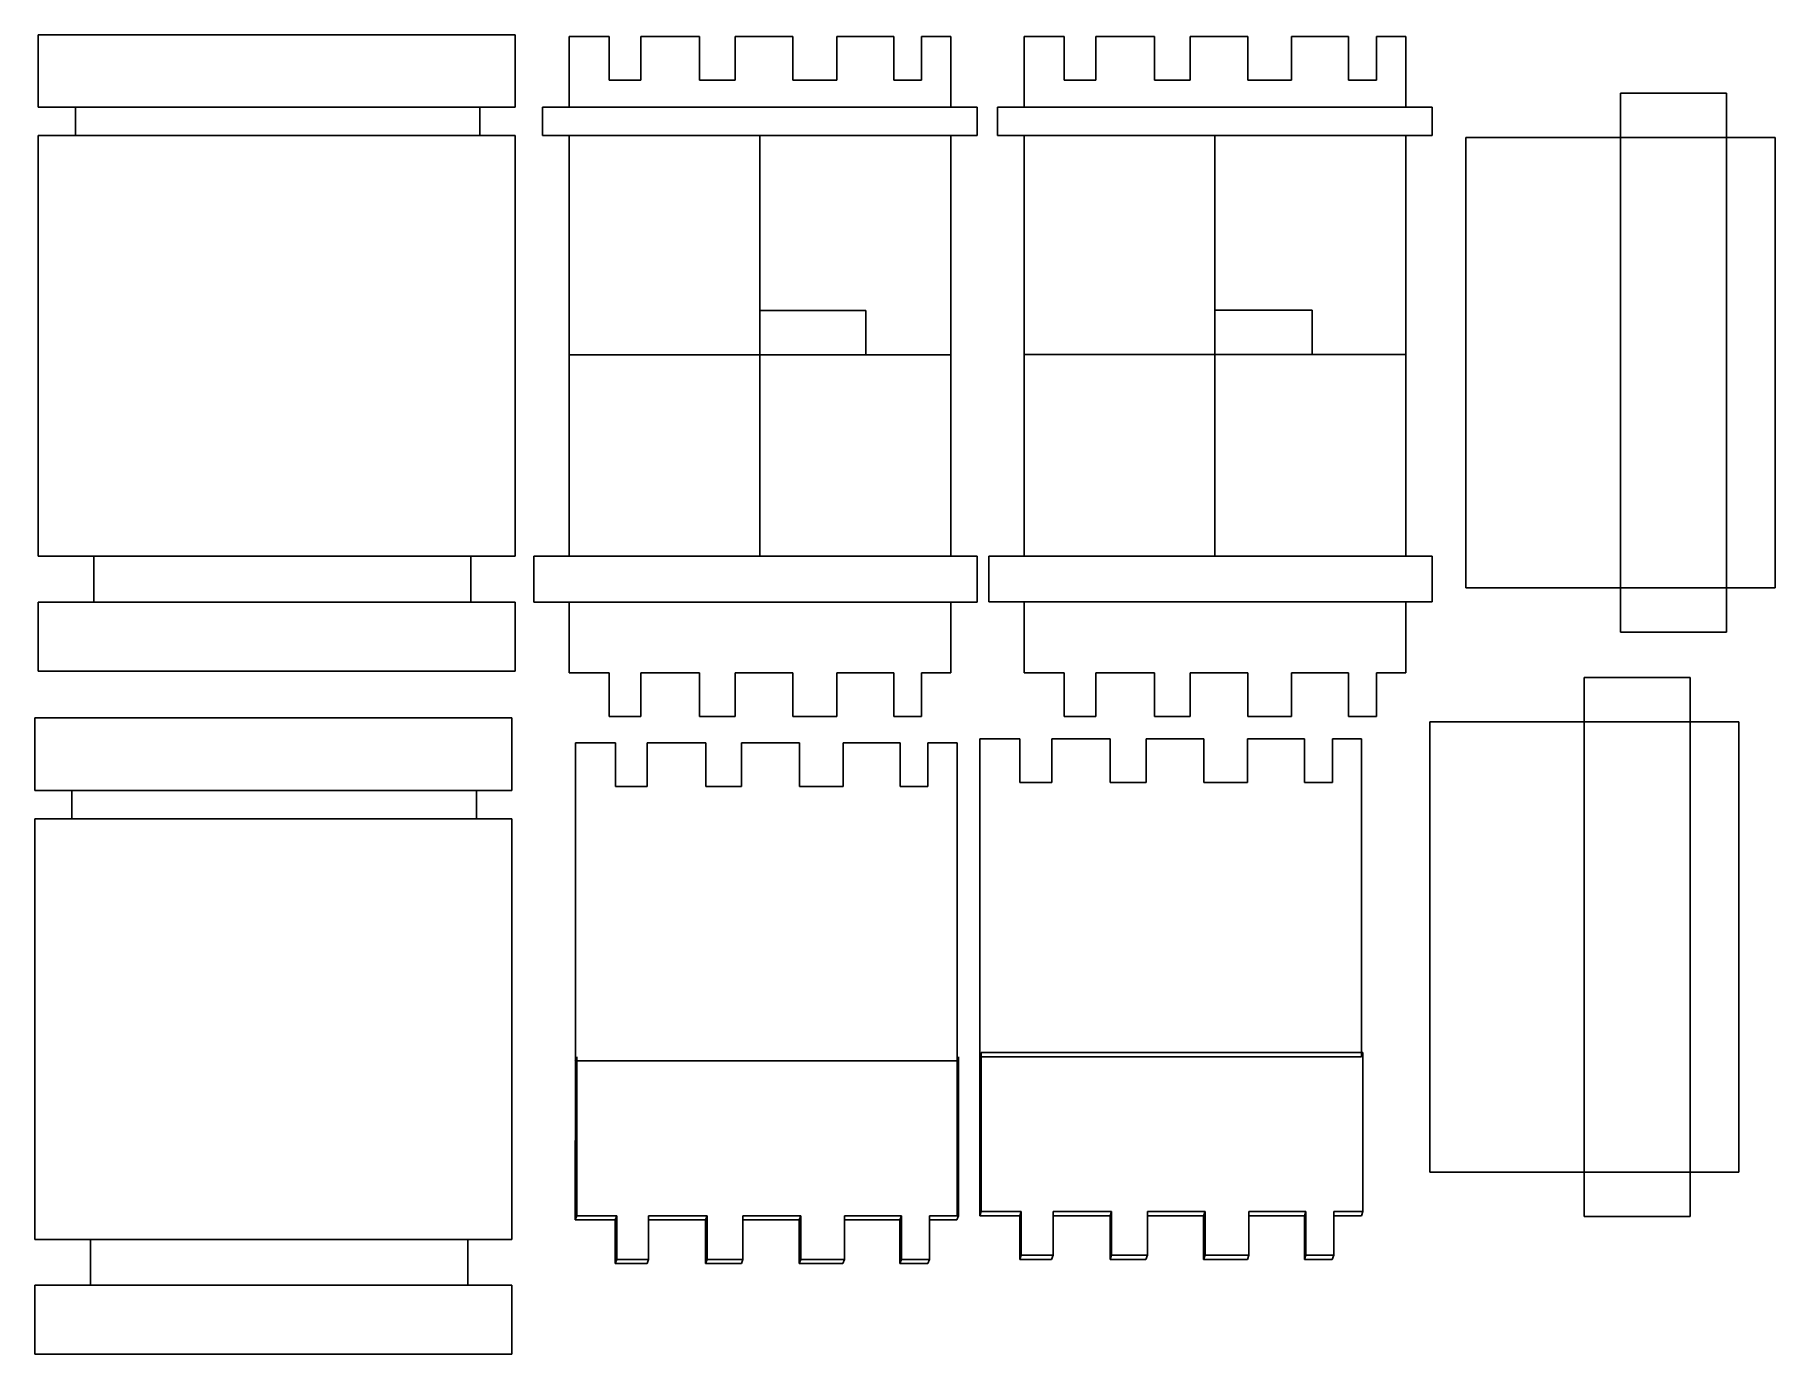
# Model space of a CAD drawing. Header units: inches. Extents: x -4 to 8.3, y -5.7 to 3.6.
import ezdxf

# ---------------------------------------------------------------- set-up
doc = ezdxf.new("R2010")
doc.units = ezdxf.units.IN
doc.header["$MEASUREMENT"] = 0

msp = doc.modelspace()

# ---------------------------------------------------------------- linework, layer by layer
for p, q in [((-0.65, 3.64), (-4.025, 3.64)), ((-4.025, 3.64), (-4.025, 3.128)), ((-0.65, 3.128), (-0.65, 3.64)), ((0.014, 3.628), (-0.269, 3.628)), ((-0.269, 3.128), (-0.269, 3.628)), ((0.014, 3.628), (0.014, 3.319)), ((0.239, 3.319), (0.239, 3.628)), ((0.653, 3.628), (0.239, 3.628)), ((0.653, 3.628), (0.653, 3.319)), ((1.315, 3.628), (0.906, 3.628)), ((0.906, 3.628), (0.906, 3.319)), ((1.315, 3.319), (1.315, 3.628)), ((1.625, 3.319), (1.625, 3.628)), ((2.028, 3.628), (1.625, 3.628)), ((2.028, 3.319), (2.028, 3.628)), ((2.224, 3.628), (2.224, 3.319)), ((2.431, 3.628), (2.224, 3.628)), ((2.431, 3.128), (2.431, 3.628)), ((3.233, 3.629), (2.95, 3.629)), ((2.95, 3.129), (2.95, 3.629)), ((3.233, 3.629), (3.233, 3.32)), ((3.458, 3.32), (3.458, 3.629)), ((3.872, 3.629), (3.458, 3.629)), ((3.872, 3.629), (3.872, 3.32)), ((4.534, 3.629), (4.125, 3.629)), ((4.125, 3.629), (4.125, 3.32)), ((4.534, 3.32), (4.534, 3.629)), ((5.246, 3.629), (4.843, 3.629)), ((4.843, 3.32), (4.843, 3.629)), ((5.246, 3.32), (5.246, 3.629)), ((5.443, 3.629), (5.443, 3.32)), ((5.65, 3.629), (5.443, 3.629)), ((5.65, 3.129), (5.65, 3.629)), ((0.239, 3.319), (0.014, 3.319)), ((0.906, 3.319), (0.653, 3.319)), ((1.625, 3.319), (1.315, 3.319)), ((2.224, 3.319), (2.028, 3.319)), ((3.458, 3.32), (3.233, 3.32)), ((4.125, 3.32), (3.872, 3.32)), ((4.843, 3.32), (4.534, 3.32)), ((5.443, 3.32), (5.246, 3.32)), ((7.17, 3.228), (7.17, 2.915)), ((7.92, 3.228), (7.17, 3.228)), ((7.92, 2.915), (7.92, 3.228)), ((-3.762, 3.128), (-4.025, 3.128)), ((-0.9, 3.128), (-3.762, 3.128)), ((-3.762, 3.128), (-3.762, 2.928)), ((-0.65, 3.128), (-0.9, 3.128)), ((-0.9, 2.928), (-0.9, 3.128)), ((-0.269, 3.128), (-0.457, 3.128)), ((-0.457, 2.928), (-0.457, 3.128)), ((-0.269, 3.128), (2.431, 3.128)), ((2.431, 3.128), (2.618, 3.128)), ((2.618, 2.928), (2.618, 3.128)), ((2.95, 3.129), (2.762, 3.129)), ((2.762, 2.929), (2.762, 3.129)), ((2.95, 3.129), (5.65, 3.129)), ((5.65, 3.129), (5.837, 3.129)), ((5.837, 2.929), (5.837, 3.129)), ((-4.025, 2.928), (-4.025, -0.048)), ((-3.762, 2.928), (-4.025, 2.928)), ((-0.9, 2.928), (-3.762, 2.928)), ((-0.65, 2.928), (-0.9, 2.928)), ((-0.65, -0.048), (-0.65, 2.928)), ((-0.269, 2.928), (-0.457, 2.928)), ((-0.269, 2.928), (1.081, 2.928)), ((-0.269, 1.378), (-0.269, 2.928)), ((1.081, 2.928), (2.431, 2.928)), ((1.081, 2.928), (1.081, 1.69)), ((2.431, 1.378), (2.431, 2.928)), ((2.431, 2.928), (2.618, 2.928)), ((2.95, 2.929), (2.762, 2.929)), ((2.95, 1.379), (2.95, 2.929)), ((2.95, 2.929), (4.3, 2.929)), ((4.3, 2.929), (5.65, 2.929)), ((4.3, 2.929), (4.3, 1.692)), ((5.65, 1.379), (5.65, 2.929)), ((5.65, 2.929), (5.837, 2.929)), ((6.076, -0.272), (6.076, 2.915)), ((6.076, 2.915), (7.17, 2.915)), ((7.17, 2.915), (7.92, 2.915)), ((7.17, 2.915), (7.17, -0.272)), ((7.92, 2.915), (8.264, 2.915)), ((7.92, 2.915), (7.92, -0.272)), ((8.264, 2.915), (8.264, -0.272)), ((1.831, 1.69), (1.081, 1.69)), ((1.081, 1.69), (1.081, 1.378)), ((1.831, 1.378), (1.831, 1.69)), ((4.3, 1.692), (4.987, 1.692)), ((4.3, 1.692), (4.3, 1.379)), ((4.987, 1.692), (4.987, 1.379)), ((-0.269, -0.048), (-0.269, 1.378)), ((-0.269, 1.378), (1.081, 1.378)), ((1.081, 1.378), (1.081, -0.048)), ((1.081, 1.378), (1.831, 1.378)), ((1.831, 1.378), (2.431, 1.378)), ((2.431, 1.378), (2.431, -0.048)), ((2.95, -0.047), (2.95, 1.379)), ((2.95, 1.379), (4.3, 1.379)), ((4.3, 1.379), (4.987, 1.379)), ((4.3, 1.379), (4.3, -0.047)), ((4.987, 1.379), (5.65, 1.379)), ((5.65, 1.379), (5.65, -0.047)), ((-3.632, -0.048), (-4.025, -0.048)), ((-0.963, -0.048), (-3.632, -0.048)), ((-3.632, -0.048), (-3.632, -0.372)), ((-0.65, -0.048), (-0.963, -0.048)), ((-0.963, -0.048), (-0.963, -0.372)), ((-0.519, -0.372), (-0.519, -0.048)), ((-0.269, -0.048), (-0.519, -0.048)), ((-0.269, -0.048), (1.081, -0.048)), ((1.081, -0.048), (2.431, -0.048)), ((2.431, -0.048), (2.618, -0.048)), ((2.618, -0.048), (2.618, -0.372)), ((2.95, -0.047), (2.7, -0.047)), ((2.7, -0.371), (2.7, -0.047)), ((2.95, -0.047), (4.3, -0.047)), ((4.3, -0.047), (5.65, -0.047)), ((5.65, -0.047), (5.837, -0.047)), ((5.837, -0.047), (5.837, -0.371)), ((7.17, -0.272), (6.076, -0.272)), ((7.17, -0.585), (7.17, -0.272)), ((7.17, -0.272), (7.92, -0.272)), ((8.264, -0.272), (7.92, -0.272)), ((7.92, -0.272), (7.92, -0.585)), ((-4.025, -0.372), (-4.025, -0.86)), ((-3.632, -0.372), (-4.025, -0.372)), ((-0.963, -0.372), (-3.632, -0.372)), ((-0.963, -0.372), (-0.65, -0.372)), ((-0.65, -0.86), (-0.65, -0.372)), ((-0.269, -0.372), (-0.519, -0.372)), ((-0.269, -0.872), (-0.269, -0.372)), ((-0.269, -0.372), (2.431, -0.372)), ((2.431, -0.372), (2.431, -0.872)), ((2.431, -0.372), (2.618, -0.372)), ((2.95, -0.371), (2.7, -0.371)), ((2.95, -0.871), (2.95, -0.371)), ((2.95, -0.371), (5.65, -0.371)), ((5.65, -0.371), (5.65, -0.871)), ((5.65, -0.371), (5.837, -0.371)), ((7.92, -0.585), (7.17, -0.585)), ((-4.025, -0.86), (-0.65, -0.86)), ((-0.269, -0.872), (0.014, -0.872)), ((0.014, -0.872), (0.014, -1.181)), ((0.239, -0.872), (0.653, -0.872)), ((0.239, -1.181), (0.239, -0.872)), ((0.653, -0.872), (0.653, -1.181)), ((0.906, -0.872), (1.315, -0.872)), ((0.906, -1.181), (0.906, -0.872)), ((1.315, -0.872), (1.315, -1.181)), ((1.625, -0.872), (2.028, -0.872)), ((1.625, -1.181), (1.625, -0.872)), ((2.028, -0.872), (2.028, -1.181)), ((2.224, -0.872), (2.431, -0.872)), ((2.224, -1.181), (2.224, -0.872)), ((2.95, -0.871), (3.233, -0.871)), ((3.233, -0.871), (3.233, -1.18)), ((3.458, -0.871), (3.872, -0.871)), ((3.458, -1.18), (3.458, -0.871)), ((3.872, -0.871), (3.872, -1.18)), ((4.125, -0.871), (4.534, -0.871)), ((4.125, -1.18), (4.125, -0.871)), ((4.534, -0.871), (4.534, -1.18)), ((4.843, -0.871), (5.246, -0.871)), ((4.843, -1.18), (4.843, -0.871)), ((5.246, -0.871), (5.246, -1.18)), ((5.443, -0.871), (5.65, -0.871)), ((5.443, -1.18), (5.443, -0.871)), ((6.913, -0.905), (6.913, -1.218)), ((7.663, -0.905), (6.913, -0.905)), ((7.663, -1.218), (7.663, -0.905)), ((-0.674, -1.191), (-4.049, -1.191)), ((-4.049, -1.191), (-4.049, -1.704)), ((-0.674, -1.704), (-0.674, -1.191)), ((0.014, -1.181), (0.239, -1.181)), ((0.653, -1.181), (0.906, -1.181)), ((1.315, -1.181), (1.625, -1.181)), ((2.028, -1.181), (2.224, -1.181)), ((3.233, -1.18), (3.458, -1.18)), ((3.872, -1.18), (4.125, -1.18)), ((4.534, -1.18), (4.843, -1.18)), ((5.246, -1.18), (5.443, -1.18)), ((5.82, -4.405), (5.82, -1.218)), ((5.82, -1.218), (6.913, -1.218)), ((6.913, -1.218), (7.663, -1.218)), ((6.913, -1.218), (6.913, -4.405)), ((7.663, -1.218), (8.007, -1.218)), ((7.663, -1.218), (7.663, -4.405)), ((8.007, -1.218), (8.007, -4.405)), ((2.921, -1.338), (2.637, -1.338)), ((2.637, -3.583), (2.637, -1.338)), ((2.921, -1.647), (2.921, -1.338)), ((3.56, -1.338), (3.146, -1.338)), ((3.146, -1.338), (3.146, -1.647)), ((3.56, -1.647), (3.56, -1.338)), ((4.222, -1.338), (3.813, -1.338)), ((3.813, -1.338), (3.813, -1.647)), ((4.222, -1.647), (4.222, -1.338)), ((4.934, -1.338), (4.531, -1.338)), ((4.531, -1.338), (4.531, -1.647)), ((4.934, -1.647), (4.934, -1.338)), ((5.337, -1.338), (5.131, -1.338)), ((5.131, -1.338), (5.131, -1.647)), ((5.337, -1.338), (5.337, -3.558)), ((-0.224, -1.367), (0.059, -1.367)), ((-0.224, -3.612), (-0.224, -1.367)), ((0.059, -1.367), (0.059, -1.676)), ((0.284, -1.367), (0.698, -1.367)), ((0.284, -1.676), (0.284, -1.367)), ((0.698, -1.367), (0.698, -1.676)), ((0.951, -1.367), (1.361, -1.367)), ((0.951, -1.676), (0.951, -1.367)), ((1.361, -1.367), (1.361, -1.676)), ((1.67, -1.367), (2.073, -1.367)), ((1.67, -1.676), (1.67, -1.367)), ((2.073, -1.367), (2.073, -1.676)), ((2.27, -1.367), (2.476, -1.367)), ((2.27, -1.676), (2.27, -1.367)), ((2.476, -1.367), (2.476, -3.612)), ((-3.786, -1.704), (-4.049, -1.704)), ((-3.786, -1.704), (-3.786, -1.904)), ((-0.924, -1.704), (-3.786, -1.704)), ((-0.924, -1.904), (-0.924, -1.704)), ((-0.674, -1.704), (-0.924, -1.704)), ((0.059, -1.676), (0.284, -1.676)), ((0.698, -1.676), (0.951, -1.676)), ((1.361, -1.676), (1.67, -1.676)), ((2.073, -1.676), (2.27, -1.676)), ((3.146, -1.647), (2.921, -1.647)), ((3.813, -1.647), (3.56, -1.647)), ((4.222, -1.647), (4.531, -1.647)), ((4.934, -1.647), (5.131, -1.647)), ((-4.049, -1.904), (-4.049, -4.88)), ((-3.786, -1.904), (-4.049, -1.904)), ((-0.924, -1.904), (-3.786, -1.904)), ((-0.674, -1.904), (-0.924, -1.904)), ((-0.674, -4.88), (-0.674, -1.904)), ((2.647, -3.558), (5.337, -3.558)), ((2.647, -3.588), (2.647, -3.558)), ((5.337, -3.558), (5.347, -3.558)), ((5.337, -3.558), (5.337, -3.588)), ((5.347, -3.558), (5.347, -4.683)), ((-0.226, -3.616), (-0.224, -3.612)), ((-0.224, -3.617), (-0.226, -3.616)), ((-0.226, -4.741), (-0.224, -3.617)), ((-0.214, -3.617), (-0.224, -3.617)), ((-0.214, -3.617), (-0.214, -3.587)), ((-0.214, -4.712), (-0.214, -3.617)), ((2.476, -3.617), (-0.214, -3.617)), ((2.476, -3.612), (2.486, -3.587)), ((2.476, -3.612), (2.476, -3.617)), ((2.476, -4.712), (2.476, -3.617)), ((2.486, -3.587), (2.486, -4.712)), ((2.636, -3.587), (2.637, -3.583)), ((2.637, -3.588), (2.636, -3.587)), ((2.636, -4.712), (2.637, -3.588)), ((2.647, -3.588), (2.637, -3.588)), ((2.647, -4.683), (2.647, -3.588)), ((5.337, -3.588), (2.647, -3.588)), ((6.913, -4.405), (5.82, -4.405)), ((6.913, -4.405), (7.663, -4.405)), ((6.913, -4.718), (6.913, -4.405)), ((8.007, -4.405), (7.663, -4.405)), ((7.663, -4.405), (7.663, -4.718)), ((-0.226, -4.741), (-0.214, -4.712)), ((0.058, -4.741), (-0.226, -4.741)), ((-0.214, -4.712), (0.069, -4.712)), ((0.069, -4.712), (0.058, -4.741)), ((0.058, -5.05), (0.058, -4.741)), ((0.069, -4.712), (0.069, -5.021)), ((0.294, -4.712), (0.708, -4.712)), ((0.294, -4.741), (0.294, -4.712)), ((0.697, -4.741), (0.294, -4.741)), ((0.294, -5.021), (0.294, -4.741)), ((0.708, -4.712), (0.697, -4.741)), ((0.697, -5.05), (0.697, -4.741)), ((0.708, -4.712), (0.708, -5.021)), ((0.961, -4.712), (1.37, -4.712)), ((0.961, -4.741), (0.961, -4.712)), ((1.359, -4.741), (0.961, -4.741)), ((0.961, -5.021), (0.961, -4.741)), ((1.37, -4.712), (1.359, -4.741)), ((1.359, -4.741), (1.359, -5.05)), ((1.37, -4.712), (1.37, -5.021)), ((1.68, -4.712), (2.083, -4.712)), ((1.68, -4.741), (1.68, -4.712)), ((2.071, -4.741), (1.68, -4.741)), ((1.68, -5.021), (1.68, -4.741)), ((2.083, -4.712), (2.071, -4.741)), ((2.071, -4.741), (2.071, -5.05)), ((2.083, -4.712), (2.083, -5.021)), ((2.28, -4.712), (2.476, -4.712)), ((2.28, -4.741), (2.28, -4.712)), ((2.474, -4.741), (2.28, -4.741)), ((2.28, -5.021), (2.28, -4.741)), ((2.486, -4.712), (2.474, -4.741)), ((2.476, -4.712), (2.486, -4.712)), ((2.636, -4.712), (2.647, -4.683)), ((2.919, -4.712), (2.636, -4.712)), ((2.647, -4.683), (2.93, -4.683)), ((2.93, -4.683), (2.919, -4.712)), ((2.919, -5.021), (2.919, -4.712)), ((2.93, -4.683), (2.93, -4.992)), ((3.155, -4.683), (3.569, -4.683)), ((3.155, -4.712), (3.155, -4.683)), ((3.558, -4.712), (3.155, -4.712)), ((3.155, -4.992), (3.155, -4.712)), ((3.569, -4.683), (3.558, -4.712)), ((3.558, -5.021), (3.558, -4.712)), ((3.569, -4.683), (3.569, -4.992)), ((3.822, -4.683), (4.231, -4.683)), ((3.822, -4.712), (3.822, -4.683)), ((4.22, -4.712), (3.822, -4.712)), ((3.822, -4.992), (3.822, -4.712)), ((4.231, -4.683), (4.22, -4.712)), ((4.22, -4.712), (4.22, -5.021)), ((4.231, -4.683), (4.231, -4.992)), ((4.541, -4.683), (4.944, -4.683)), ((4.541, -4.712), (4.541, -4.683)), ((4.933, -4.712), (4.541, -4.712)), ((4.541, -4.992), (4.541, -4.712)), ((4.944, -4.683), (4.933, -4.712)), ((4.933, -4.712), (4.933, -5.021)), ((4.944, -4.683), (4.944, -4.992)), ((5.141, -4.683), (5.347, -4.683)), ((5.141, -4.712), (5.141, -4.683)), ((5.336, -4.712), (5.141, -4.712)), ((5.141, -4.992), (5.141, -4.712)), ((5.347, -4.683), (5.336, -4.712)), ((7.663, -4.718), (6.913, -4.718)), ((-3.655, -4.88), (-4.049, -4.88)), ((-3.655, -4.88), (-3.655, -5.204)), ((-0.986, -4.88), (-3.655, -4.88)), ((-0.674, -4.88), (-0.986, -4.88)), ((-0.986, -4.88), (-0.986, -5.204)), ((0.069, -5.021), (0.058, -5.05)), ((0.069, -5.021), (0.294, -5.021)), ((0.283, -5.05), (0.294, -5.021)), ((0.697, -5.05), (0.708, -5.021)), ((0.708, -5.021), (0.961, -5.021)), ((0.961, -5.021), (0.95, -5.05)), ((1.359, -5.05), (1.37, -5.021)), ((1.37, -5.021), (1.68, -5.021)), ((1.668, -5.05), (1.68, -5.021)), ((2.071, -5.05), (2.083, -5.021)), ((2.083, -5.021), (2.28, -5.021)), ((2.268, -5.05), (2.28, -5.021)), ((2.93, -4.992), (2.919, -5.021)), ((2.919, -5.021), (3.144, -5.021)), ((2.93, -4.992), (3.155, -4.992)), ((3.144, -5.021), (3.155, -4.992)), ((3.558, -5.021), (3.569, -4.992)), ((3.558, -5.021), (3.811, -5.021)), ((3.569, -4.992), (3.822, -4.992)), ((3.822, -4.992), (3.811, -5.021)), ((4.22, -5.021), (4.231, -4.992)), ((4.22, -5.021), (4.53, -5.021)), ((4.231, -4.992), (4.541, -4.992)), ((4.53, -5.021), (4.541, -4.992)), ((4.933, -5.021), (4.944, -4.992)), ((4.933, -5.021), (5.13, -5.021)), ((4.944, -4.992), (5.141, -4.992)), ((5.13, -5.021), (5.141, -4.992)), ((0.058, -5.05), (0.283, -5.05)), ((0.697, -5.05), (0.95, -5.05)), ((1.359, -5.05), (1.668, -5.05)), ((2.071, -5.05), (2.268, -5.05)), ((-4.049, -5.204), (-4.049, -5.691)), ((-3.655, -5.204), (-4.049, -5.204)), ((-0.986, -5.204), (-3.655, -5.204)), ((-0.986, -5.204), (-0.674, -5.204)), ((-0.674, -5.691), (-0.674, -5.204)), ((-4.049, -5.691), (-0.674, -5.691))]:
    msp.add_line(p, q)

doc.saveas('drawing.dxf')
